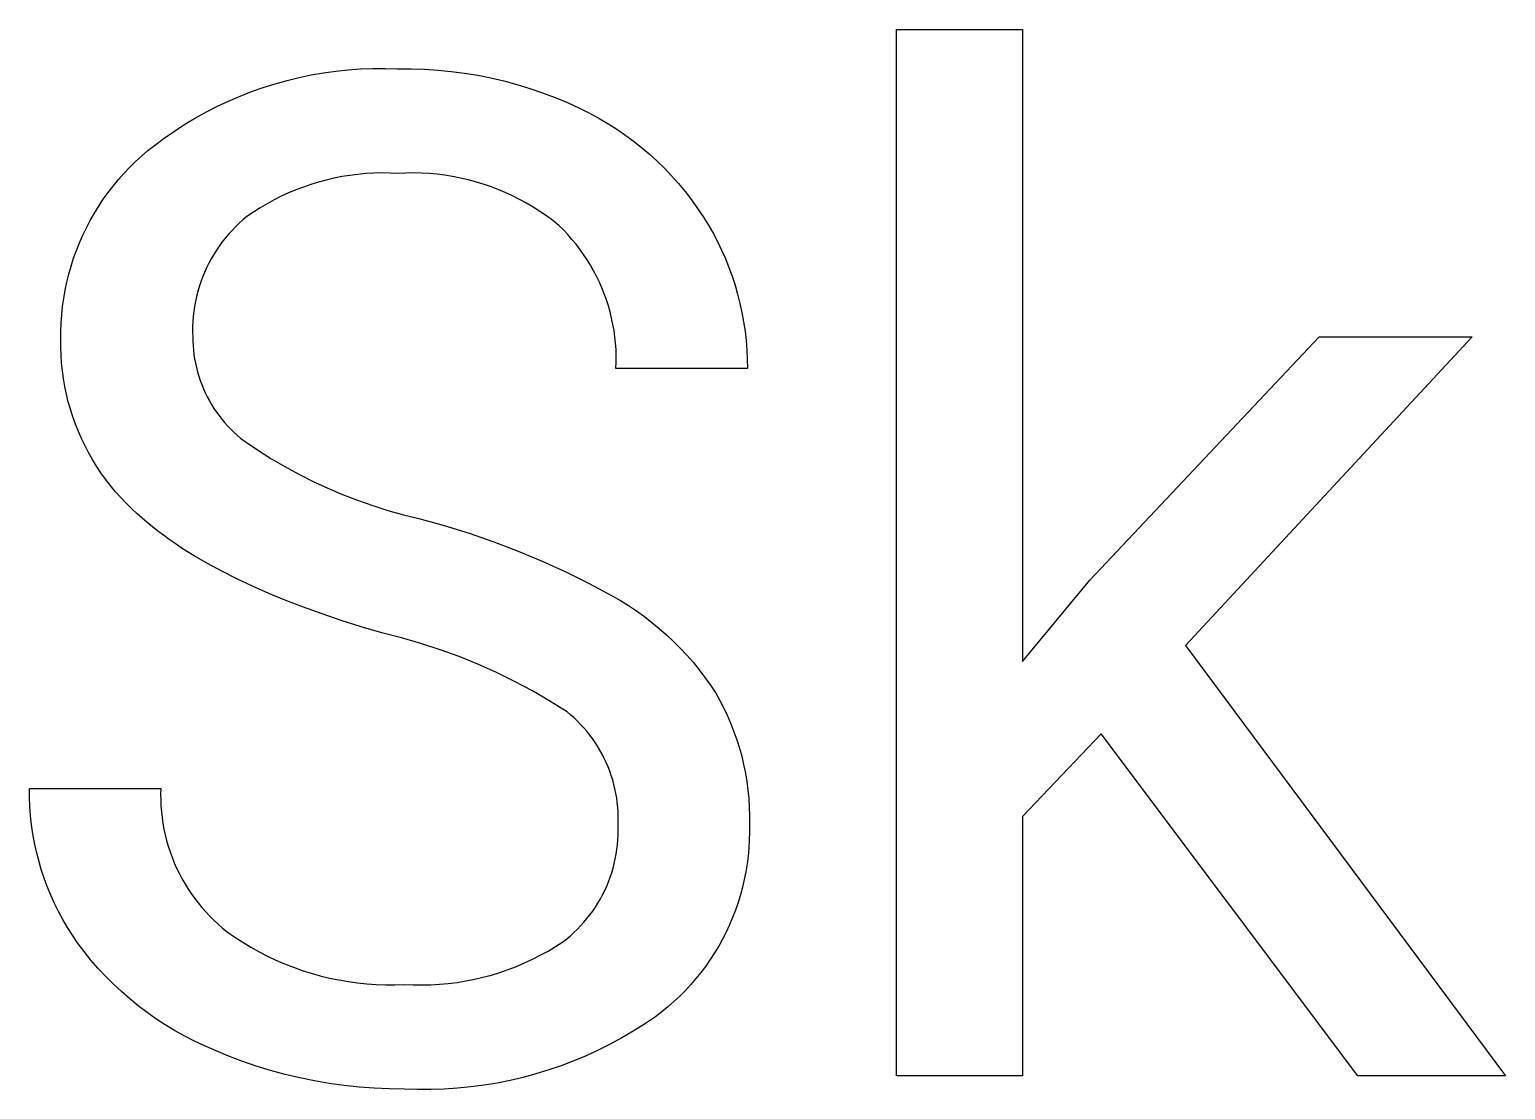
# Model space of a CAD drawing. Header units: millimetres. Extents: x -1576 to 3664, y -445 to 3215.
# Drawn here: x 2180 to 2230.4, y -215.8 to -179.6 of the extents above; entities that cross this region are included whole.
import ezdxf

# ---------------------------------------------------------------- set-up
doc = ezdxf.new("R2010")
doc.units = ezdxf.units.MM
doc.header["$MEASUREMENT"] = 0
doc.layers.add('Domyślny', color=7, linetype='Continuous', true_color=0x000000)

msp = doc.modelspace()

# ---------------------------------------------------------------- linework, layer by layer
at = {"layer": 'Domyślny'}
for p, q in [((2209.611, -215.38), (2209.611, -179.59)), ((2209.611, -179.59), (2213.913, -179.59)), ((2213.913, -179.59), (2213.913, -201.2)), ((2189.186, -181.231), (2189.601, -181.145)), ((2189.601, -181.145), (2190.019, -181.072)), ((2190.019, -181.072), (2190.439, -181.013)), ((2190.439, -181.013), (2190.86, -180.969)), ((2190.86, -180.969), (2191.283, -180.939)), ((2191.283, -180.939), (2191.707, -180.922)), ((2191.707, -180.922), (2192.131, -180.92)), ((2192.131, -180.92), (2192.555, -180.932)), ((2192.555, -180.932), (2193.014, -180.932)), ((2193.014, -180.932), (2193.472, -180.946)), ((2193.472, -180.946), (2193.93, -180.976)), ((2193.93, -180.976), (2194.387, -181.021)), ((2194.387, -181.021), (2194.841, -181.081)), ((2194.841, -181.081), (2195.294, -181.155)), ((2195.294, -181.155), (2195.744, -181.245)), ((2187.562, -181.714), (2187.961, -181.573)), ((2187.961, -181.573), (2188.366, -181.445)), ((2188.366, -181.445), (2188.774, -181.331)), ((2188.774, -181.331), (2189.186, -181.231)), ((2195.744, -181.245), (2196.191, -181.35)), ((2196.191, -181.35), (2196.634, -181.469)), ((2196.634, -181.469), (2197.072, -181.603)), ((2197.072, -181.603), (2197.506, -181.751)), ((2186.393, -182.216), (2186.777, -182.036)), ((2186.777, -182.036), (2187.167, -181.868)), ((2187.167, -181.868), (2187.562, -181.714)), ((2197.506, -181.751), (2197.935, -181.914)), ((2197.935, -181.914), (2198.359, -182.091)), ((2198.359, -182.091), (2198.776, -182.281)), ((2185.281, -182.833), (2185.645, -182.615)), ((2185.645, -182.615), (2186.016, -182.409)), ((2186.016, -182.409), (2186.393, -182.216)), ((2198.776, -182.281), (2199.096, -182.44)), ((2199.096, -182.44), (2199.41, -182.609)), ((2199.41, -182.609), (2199.718, -182.789)), ((2184.577, -183.304), (2184.925, -183.062)), ((2184.925, -183.062), (2185.281, -182.833)), ((2199.718, -182.789), (2200.02, -182.98)), ((2200.02, -182.98), (2200.315, -183.182)), ((2184.016, -183.734), (2184.237, -183.557)), ((2184.237, -183.557), (2184.577, -183.304)), ((2200.315, -183.182), (2200.602, -183.393)), ((2200.602, -183.393), (2200.882, -183.614)), ((2200.882, -183.614), (2201.155, -183.845)), ((2183.391, -184.308), (2183.593, -184.11)), ((2183.593, -184.11), (2183.801, -183.918)), ((2183.801, -183.918), (2184.016, -183.734)), ((2201.155, -183.845), (2201.418, -184.086)), ((2201.418, -184.086), (2201.674, -184.335)), ((2183.009, -184.725), (2183.197, -184.513)), ((2183.197, -184.513), (2183.391, -184.308)), ((2190.381, -184.676), (2190.115, -184.738)), ((2190.649, -184.623), (2190.381, -184.676)), ((2190.919, -184.579), (2190.649, -184.623)), ((2191.19, -184.545), (2190.919, -184.579)), ((2191.462, -184.52), (2191.19, -184.545)), ((2191.735, -184.504), (2191.462, -184.52)), ((2192.008, -184.497), (2191.735, -184.504)), ((2192.282, -184.499), (2192.008, -184.497)), ((2192.555, -184.511), (2192.282, -184.499)), ((2192.824, -184.499), (2192.555, -184.511)), ((2193.094, -184.496), (2192.824, -184.499)), ((2193.363, -184.502), (2193.094, -184.496)), ((2193.632, -184.517), (2193.363, -184.502)), ((2193.901, -184.541), (2193.632, -184.517)), ((2194.168, -184.575), (2193.901, -184.541)), ((2194.435, -184.617), (2194.168, -184.575)), ((2194.699, -184.669), (2194.435, -184.617)), ((2194.962, -184.73), (2194.699, -184.669)), ((2201.674, -184.335), (2201.92, -184.593)), ((2201.92, -184.593), (2202.158, -184.86)), ((2182.492, -185.398), (2182.657, -185.168)), ((2182.657, -185.168), (2182.829, -184.944)), ((2182.829, -184.944), (2183.009, -184.725)), ((2188.823, -185.181), (2188.575, -185.295)), ((2189.075, -185.075), (2188.823, -185.181)), ((2189.331, -184.977), (2189.075, -185.075)), ((2189.589, -184.889), (2189.331, -184.977)), ((2189.851, -184.809), (2189.589, -184.889)), ((2190.115, -184.738), (2189.851, -184.809)), ((2195.222, -184.8), (2194.962, -184.73)), ((2195.48, -184.878), (2195.222, -184.8)), ((2195.735, -184.965), (2195.48, -184.878)), ((2195.987, -185.061), (2195.735, -184.965)), ((2196.236, -185.166), (2195.987, -185.061)), ((2196.481, -185.279), (2196.236, -185.166)), ((2202.158, -184.86), (2202.386, -185.134)), ((2202.386, -185.134), (2202.604, -185.417)), ((2182.187, -185.874), (2182.335, -185.634)), ((2182.335, -185.634), (2182.492, -185.398)), ((2187.855, -185.688), (2187.625, -185.835)), ((2188.091, -185.549), (2187.855, -185.688)), ((2188.331, -185.418), (2188.091, -185.549)), ((2188.575, -185.295), (2188.331, -185.418)), ((2196.721, -185.4), (2196.481, -185.279)), ((2196.958, -185.53), (2196.721, -185.4)), ((2197.19, -185.667), (2196.958, -185.53)), ((2197.417, -185.813), (2197.19, -185.667)), ((2202.604, -185.417), (2202.812, -185.707)), ((2181.916, -186.371), (2182.047, -186.12)), ((2182.047, -186.12), (2182.187, -185.874)), ((2187.267, -186.101), (2187.138, -186.216)), ((2187.4, -185.99), (2187.267, -186.101)), ((2187.625, -185.835), (2187.4, -185.99)), ((2197.639, -185.965), (2197.417, -185.813)), ((2197.856, -186.126), (2197.639, -185.965)), ((2198.067, -186.294), (2197.856, -186.126)), ((2202.812, -185.707), (2203.01, -186.004)), ((2203.01, -186.004), (2203.179, -186.278)), ((2181.679, -186.885), (2181.793, -186.626)), ((2181.793, -186.626), (2181.916, -186.371)), ((2186.775, -186.588), (2186.664, -186.72)), ((2186.892, -186.46), (2186.775, -186.588)), ((2187.013, -186.336), (2186.892, -186.46)), ((2187.138, -186.216), (2187.013, -186.336)), ((2198.222, -186.446), (2198.067, -186.294)), ((2198.372, -186.604), (2198.222, -186.446)), ((2198.516, -186.767), (2198.372, -186.604)), ((2203.179, -186.278), (2203.339, -186.557)), ((2203.339, -186.557), (2203.489, -186.842)), ((2181.478, -187.413), (2181.574, -187.147)), ((2181.574, -187.147), (2181.679, -186.885)), ((2186.357, -187.139), (2186.265, -187.285)), ((2186.454, -186.996), (2186.357, -187.139)), ((2186.557, -186.856), (2186.454, -186.996)), ((2186.664, -186.72), (2186.557, -186.856)), ((2198.655, -186.935), (2198.516, -186.767)), ((2198.787, -187.107), (2198.655, -186.935)), ((2198.914, -187.284), (2198.787, -187.107)), ((2203.489, -186.842), (2203.629, -187.132)), ((2203.629, -187.132), (2203.76, -187.427)), ((2181.314, -187.955), (2181.391, -187.683)), ((2181.391, -187.683), (2181.478, -187.413)), ((2186.096, -187.587), (2186.019, -187.743)), ((2186.177, -187.435), (2186.096, -187.587)), ((2186.265, -187.285), (2186.177, -187.435)), ((2199.034, -187.465), (2198.914, -187.284)), ((2199.149, -187.65), (2199.034, -187.465)), ((2199.256, -187.839), (2199.149, -187.65)), ((2203.76, -187.427), (2203.88, -187.725)), ((2181.246, -188.229), (2181.314, -187.955)), ((2185.882, -188.061), (2185.823, -188.223)), ((2185.948, -187.901), (2185.882, -188.061)), ((2186.019, -187.743), (2185.948, -187.901)), ((2199.357, -188.032), (2199.256, -187.839)), ((2199.452, -188.228), (2199.357, -188.032)), ((2203.88, -187.725), (2203.991, -188.028)), ((2203.991, -188.028), (2204.091, -188.334)), ((2181.138, -188.785), (2181.187, -188.506)), ((2181.187, -188.506), (2181.246, -188.229)), ((2185.677, -188.722), (2185.641, -188.891)), ((2185.72, -188.554), (2185.677, -188.722)), ((2185.768, -188.388), (2185.72, -188.554)), ((2185.823, -188.223), (2185.768, -188.388)), ((2199.539, -188.427), (2199.452, -188.228)), ((2199.62, -188.629), (2199.539, -188.427)), ((2199.694, -188.834), (2199.62, -188.629)), ((2204.091, -188.334), (2204.18, -188.643)), ((2204.18, -188.643), (2204.259, -188.956)), ((2181.069, -189.346), (2181.099, -189.065)), ((2181.099, -189.065), (2181.138, -188.785)), ((2185.61, -189.061), (2185.585, -189.233)), ((2185.641, -188.891), (2185.61, -189.061)), ((2199.76, -189.041), (2199.694, -188.834)), ((2199.819, -189.25), (2199.76, -189.041)), ((2204.259, -188.956), (2204.327, -189.27)), ((2181.039, -189.911), (2181.049, -189.629)), ((2181.049, -189.629), (2181.069, -189.346)), ((2185.553, -189.577), (2185.546, -189.75)), ((2185.566, -189.405), (2185.553, -189.577)), ((2185.585, -189.233), (2185.566, -189.405)), ((2199.871, -189.462), (2199.819, -189.25)), ((2199.916, -189.675), (2199.871, -189.462)), ((2199.953, -189.889), (2199.916, -189.675)), ((2204.327, -189.27), (2204.385, -189.587)), ((2204.385, -189.587), (2204.432, -189.906)), ((2181.039, -190.194), (2181.039, -189.911)), ((2181.039, -190.463), (2181.039, -190.194)), ((2185.546, -189.75), (2185.546, -189.923)), ((2185.546, -189.923), (2185.551, -190.096)), ((2185.551, -190.096), (2185.553, -190.249)), ((2199.983, -190.104), (2199.953, -189.889)), ((2200.006, -190.321), (2199.983, -190.104)), ((2204.432, -189.906), (2204.468, -190.226)), ((2204.468, -190.226), (2204.494, -190.547)), ((2216.216, -198.422), (2224.056, -190.103)), ((2229.291, -190.103), (2219.495, -200.662)), ((2224.056, -190.103), (2229.291, -190.103)), ((2181.048, -190.731), (2181.039, -190.463)), ((2181.066, -190.999), (2181.048, -190.731)), ((2185.553, -190.249), (2185.56, -190.401)), ((2185.56, -190.401), (2185.573, -190.553)), ((2185.573, -190.553), (2185.59, -190.704)), ((2185.59, -190.704), (2185.613, -190.855)), ((2200.021, -190.538), (2200.006, -190.321)), ((2200.028, -190.755), (2200.021, -190.538)), ((2204.494, -190.547), (2204.508, -190.868)), ((2181.094, -191.266), (2181.066, -190.999)), ((2185.613, -190.855), (2185.641, -191.005)), ((2185.641, -191.005), (2185.674, -191.154)), ((2185.674, -191.154), (2185.713, -191.301)), ((2200.02, -191.19), (2200.028, -190.973)), ((2204.511, -191.19), (2200.02, -191.19)), ((2200.028, -190.973), (2200.028, -190.755)), ((2204.508, -190.868), (2204.511, -191.19)), ((2181.131, -191.532), (2181.094, -191.266)), ((2181.177, -191.797), (2181.131, -191.532)), ((2185.713, -191.301), (2185.756, -191.447)), ((2185.756, -191.447), (2185.804, -191.592)), ((2185.804, -191.592), (2185.857, -191.735)), ((2185.857, -191.735), (2185.915, -191.876)), ((2181.232, -192.06), (2181.177, -191.797)), ((2181.296, -192.32), (2181.232, -192.06)), ((2185.915, -191.876), (2185.978, -192.015)), ((2185.978, -192.015), (2186.045, -192.151)), ((2186.045, -192.151), (2186.117, -192.286)), ((2181.369, -192.579), (2181.296, -192.32)), ((2181.451, -192.835), (2181.369, -192.579)), ((2186.117, -192.286), (2186.194, -192.418)), ((2186.194, -192.418), (2186.275, -192.547)), ((2186.275, -192.547), (2186.36, -192.673)), ((2186.36, -192.673), (2186.45, -192.796)), ((2181.542, -193.087), (2181.451, -192.835)), ((2181.642, -193.337), (2181.542, -193.087)), ((2186.45, -192.796), (2186.544, -192.916)), ((2186.544, -192.916), (2186.641, -193.033)), ((2186.641, -193.033), (2186.743, -193.146)), ((2186.743, -193.146), (2186.849, -193.256)), ((2186.849, -193.256), (2186.958, -193.363)), ((2181.749, -193.583), (2181.642, -193.337)), ((2181.866, -193.825), (2181.749, -193.583)), ((2186.958, -193.363), (2187.071, -193.465)), ((2187.071, -193.465), (2187.187, -193.563)), ((2187.187, -193.563), (2187.307, -193.658)), ((2187.307, -193.658), (2187.761, -193.965)), ((2181.99, -194.063), (2181.866, -193.825)), ((2182.123, -194.296), (2181.99, -194.063)), ((2187.761, -193.965), (2188.225, -194.258)), ((2188.225, -194.258), (2188.699, -194.536)), ((2182.264, -194.525), (2182.123, -194.296)), ((2182.412, -194.748), (2182.264, -194.525)), ((2182.569, -194.967), (2182.412, -194.748)), ((2188.699, -194.536), (2189.18, -194.799)), ((2182.732, -195.18), (2182.569, -194.967)), ((2182.903, -195.387), (2182.732, -195.18)), ((2189.18, -194.799), (2189.67, -195.046)), ((2189.67, -195.046), (2190.168, -195.277)), ((2190.168, -195.277), (2190.673, -195.492)), ((2183.081, -195.588), (2182.903, -195.387)), ((2183.266, -195.783), (2183.081, -195.588)), ((2183.457, -195.972), (2183.266, -195.783)), ((2190.673, -195.492), (2191.184, -195.691)), ((2191.184, -195.691), (2191.702, -195.873)), ((2183.655, -196.153), (2183.457, -195.972)), ((2183.821, -196.304), (2183.655, -196.153)), ((2191.702, -195.873), (2192.225, -196.039)), ((2192.225, -196.039), (2192.753, -196.188)), ((2192.753, -196.188), (2193.285, -196.319)), ((2183.994, -196.452), (2183.821, -196.304)), ((2184.173, -196.6), (2183.994, -196.452)), ((2184.358, -196.745), (2184.173, -196.6)), ((2184.549, -196.89), (2184.358, -196.745)), ((2193.285, -196.319), (2194.145, -196.557)), ((2194.145, -196.557), (2194.996, -196.821)), ((2184.746, -197.032), (2184.549, -196.89)), ((2184.949, -197.174), (2184.746, -197.032)), ((2185.158, -197.314), (2184.949, -197.174)), ((2194.996, -196.821), (2195.839, -197.112)), ((2195.839, -197.112), (2196.672, -197.429)), ((2185.374, -197.452), (2185.158, -197.314)), ((2185.595, -197.589), (2185.374, -197.452)), ((2186.057, -197.858), (2185.595, -197.589)), ((2196.672, -197.429), (2197.495, -197.772)), ((2197.495, -197.772), (2198.306, -198.141)), ((2186.543, -198.121), (2186.057, -197.858)), ((2187.053, -198.379), (2186.543, -198.121)), ((2198.306, -198.141), (2199.106, -198.535)), ((2187.588, -198.63), (2187.053, -198.379)), ((2188.147, -198.876), (2187.588, -198.63)), ((2199.106, -198.535), (2199.893, -198.955)), ((2213.913, -201.2), (2216.216, -198.422)), ((2188.731, -199.116), (2188.147, -198.876)), ((2189.339, -199.349), (2188.731, -199.116)), ((2199.893, -198.955), (2200.176, -199.119)), ((2200.176, -199.119), (2200.453, -199.293)), ((2200.453, -199.293), (2200.724, -199.476)), ((2189.972, -199.577), (2189.339, -199.349)), ((2190.629, -199.799), (2189.972, -199.577)), ((2191.311, -200.015), (2190.629, -199.799)), ((2200.724, -199.476), (2200.99, -199.667)), ((2200.99, -199.667), (2201.249, -199.867)), ((2192.017, -200.225), (2191.311, -200.015)), ((2192.687, -200.394), (2192.017, -200.225)), ((2201.249, -199.867), (2201.501, -200.075)), ((2201.501, -200.075), (2201.747, -200.292)), ((2201.747, -200.292), (2201.985, -200.516)), ((2193.352, -200.586), (2192.687, -200.394)), ((2194.009, -200.802), (2193.352, -200.586)), ((2194.659, -201.04), (2194.009, -200.802)), ((2201.985, -200.516), (2202.215, -200.748)), ((2202.215, -200.748), (2202.438, -200.988)), ((2219.495, -200.662), (2230.431, -215.38)), ((2195.299, -201.301), (2194.659, -201.04)), ((2195.931, -201.583), (2195.299, -201.301)), ((2202.438, -200.988), (2202.653, -201.234)), ((2202.653, -201.234), (2202.86, -201.488)), ((2196.552, -201.888), (2195.931, -201.583)), ((2202.86, -201.488), (2203.059, -201.748)), ((2203.059, -201.748), (2203.249, -202.015)), ((2197.162, -202.214), (2196.552, -201.888)), ((2197.76, -202.561), (2197.162, -202.214)), ((2203.249, -202.015), (2203.43, -202.287)), ((2203.43, -202.287), (2203.573, -202.543)), ((2198.346, -202.929), (2197.76, -202.561)), ((2203.573, -202.543), (2203.707, -202.803)), ((2203.707, -202.803), (2203.832, -203.068)), ((2198.468, -203.029), (2198.346, -202.929)), ((2198.586, -203.134), (2198.468, -203.029)), ((2198.701, -203.243), (2198.586, -203.134)), ((2198.812, -203.356), (2198.701, -203.243)), ((2198.919, -203.472), (2198.812, -203.356)), ((2203.832, -203.068), (2203.948, -203.338)), ((2203.948, -203.338), (2204.054, -203.611)), ((2199.022, -203.592), (2198.919, -203.472)), ((2199.12, -203.716), (2199.022, -203.592)), ((2199.215, -203.842), (2199.12, -203.716)), ((2199.305, -203.972), (2199.215, -203.842)), ((2204.054, -203.611), (2204.152, -203.887)), ((2216.611, -203.675), (2213.913, -206.502)), ((2225.381, -215.38), (2216.611, -203.675)), ((2199.391, -204.105), (2199.305, -203.972)), ((2199.473, -204.241), (2199.391, -204.105)), ((2199.549, -204.379), (2199.473, -204.241)), ((2204.152, -203.887), (2204.239, -204.167)), ((2204.239, -204.167), (2204.317, -204.449)), ((2199.621, -204.52), (2199.549, -204.379)), ((2199.688, -204.663), (2199.621, -204.52)), ((2199.75, -204.808), (2199.688, -204.663)), ((2199.808, -204.956), (2199.75, -204.808)), ((2204.317, -204.449), (2204.385, -204.734)), ((2204.385, -204.734), (2204.443, -205.022)), ((2199.86, -205.105), (2199.808, -204.956)), ((2199.907, -205.256), (2199.86, -205.105)), ((2199.949, -205.408), (2199.907, -205.256)), ((2204.443, -205.022), (2204.491, -205.311)), ((2204.491, -205.311), (2204.529, -205.601)), ((2179.97, -205.857), (2179.969, -205.545)), ((2179.969, -205.545), (2184.457, -205.545)), ((2179.983, -206.169), (2179.97, -205.857)), ((2184.457, -205.545), (2184.452, -205.745)), ((2184.452, -205.745), (2184.454, -205.945)), ((2199.986, -205.562), (2199.949, -205.408)), ((2200.018, -205.717), (2199.986, -205.562)), ((2200.044, -205.873), (2200.018, -205.717)), ((2200.065, -206.029), (2200.044, -205.873)), ((2204.529, -205.601), (2204.557, -205.893)), ((2180.006, -206.48), (2179.983, -206.169)), ((2184.454, -205.945), (2184.463, -206.145)), ((2184.463, -206.145), (2184.479, -206.345)), ((2184.479, -206.345), (2184.501, -206.544)), ((2200.081, -206.187), (2200.065, -206.029)), ((2200.091, -206.344), (2200.081, -206.187)), ((2200.096, -206.502), (2200.091, -206.344)), ((2204.557, -205.893), (2204.575, -206.185)), ((2204.575, -206.185), (2204.583, -206.478)), ((2180.04, -206.791), (2180.006, -206.48)), ((2180.085, -207.1), (2180.04, -206.791)), ((2184.501, -206.544), (2184.53, -206.742)), ((2184.53, -206.742), (2184.566, -206.94)), ((2200.09, -206.819), (2200.096, -206.661)), ((2200.094, -206.982), (2200.09, -206.819)), ((2200.096, -206.661), (2200.096, -206.502)), ((2204.583, -206.478), (2204.581, -206.771)), ((2204.581, -206.771), (2204.584, -207.043)), ((2213.913, -206.502), (2213.913, -215.38)), ((2180.14, -207.407), (2180.085, -207.1)), ((2184.566, -206.94), (2184.608, -207.135)), ((2184.608, -207.135), (2184.657, -207.33)), ((2184.657, -207.33), (2184.713, -207.522)), ((2200.07, -207.471), (2200.084, -207.308)), ((2200.084, -207.308), (2200.091, -207.145)), ((2200.091, -207.145), (2200.094, -206.982)), ((2204.578, -207.315), (2204.563, -207.587)), ((2204.584, -207.043), (2204.578, -207.315)), ((2180.206, -207.712), (2180.14, -207.407)), ((2180.283, -208.015), (2180.206, -207.712)), ((2184.713, -207.522), (2184.775, -207.713)), ((2184.775, -207.713), (2184.844, -207.901)), ((2184.844, -207.901), (2184.918, -208.087)), ((2199.997, -207.955), (2200.027, -207.794)), ((2200.027, -207.794), (2200.051, -207.633)), ((2200.051, -207.633), (2200.07, -207.471)), ((2204.538, -207.858), (2204.503, -208.127)), ((2204.563, -207.587), (2204.538, -207.858)), ((2180.371, -208.315), (2180.283, -208.015)), ((2180.468, -208.611), (2180.371, -208.315)), ((2184.918, -208.087), (2184.999, -208.27)), ((2184.999, -208.27), (2185.087, -208.45)), ((2199.874, -208.428), (2199.92, -208.272)), ((2199.92, -208.272), (2199.961, -208.114)), ((2199.961, -208.114), (2199.997, -207.955)), ((2204.46, -208.396), (2204.407, -208.663)), ((2204.503, -208.127), (2204.46, -208.396)), ((2180.576, -208.905), (2180.468, -208.611)), ((2180.695, -209.194), (2180.576, -208.905)), ((2185.087, -208.45), (2185.18, -208.628)), ((2185.18, -208.628), (2185.279, -208.802)), ((2185.279, -208.802), (2185.384, -208.972)), ((2199.635, -209.036), (2199.703, -208.887)), ((2199.703, -208.887), (2199.765, -208.736)), ((2199.765, -208.736), (2199.822, -208.583)), ((2199.822, -208.583), (2199.874, -208.428)), ((2204.407, -208.663), (2204.345, -208.928)), ((2180.823, -209.478), (2180.695, -209.194)), ((2185.384, -208.972), (2185.495, -209.139)), ((2185.495, -209.139), (2185.611, -209.303)), ((2185.611, -209.303), (2185.733, -209.462)), ((2199.403, -209.466), (2199.485, -209.325)), ((2199.485, -209.325), (2199.563, -209.182)), ((2199.563, -209.182), (2199.635, -209.036)), ((2204.274, -209.19), (2204.194, -209.45)), ((2204.345, -208.928), (2204.274, -209.19)), ((2180.961, -209.758), (2180.823, -209.478)), ((2181.109, -210.034), (2180.961, -209.758)), ((2185.733, -209.462), (2185.86, -209.617)), ((2185.86, -209.617), (2185.992, -209.767)), ((2185.992, -209.767), (2186.129, -209.913)), ((2186.129, -209.913), (2186.271, -210.054)), ((2199.027, -209.999), (2199.128, -209.871)), ((2199.128, -209.871), (2199.224, -209.739)), ((2199.224, -209.739), (2199.316, -209.604)), ((2199.316, -209.604), (2199.403, -209.466)), ((2204.105, -209.707), (2204.007, -209.961)), ((2204.194, -209.45), (2204.105, -209.707)), ((2181.266, -210.303), (2181.109, -210.034)), ((2181.433, -210.567), (2181.266, -210.303)), ((2186.271, -210.054), (2186.418, -210.191)), ((2186.418, -210.191), (2186.569, -210.322)), ((2186.569, -210.322), (2186.725, -210.448)), ((2198.581, -210.476), (2198.699, -210.363)), ((2198.699, -210.363), (2198.812, -210.245)), ((2198.812, -210.245), (2198.922, -210.124)), ((2198.922, -210.124), (2199.027, -209.999)), ((2203.901, -210.211), (2203.786, -210.458)), ((2204.007, -209.961), (2203.901, -210.211)), ((2181.608, -210.826), (2181.433, -210.567)), ((2181.835, -211.125), (2181.608, -210.826)), ((2186.725, -210.448), (2186.989, -210.633)), ((2186.989, -210.633), (2187.259, -210.809)), ((2187.259, -210.809), (2187.535, -210.976)), ((2197.954, -210.954), (2198.206, -210.791)), ((2198.206, -210.791), (2198.335, -210.69)), ((2198.335, -210.69), (2198.46, -210.585)), ((2198.46, -210.585), (2198.581, -210.476)), ((2203.663, -210.7), (2203.531, -210.938)), ((2203.786, -210.458), (2203.663, -210.7)), ((2182.071, -211.416), (2181.835, -211.125)), ((2182.318, -211.7), (2182.071, -211.416)), ((2187.535, -210.976), (2187.816, -211.133)), ((2187.816, -211.133), (2188.102, -211.281)), ((2188.102, -211.281), (2188.394, -211.419)), ((2188.394, -211.419), (2188.69, -211.546)), ((2196.891, -211.517), (2197.164, -211.39)), ((2197.164, -211.39), (2197.432, -211.254)), ((2197.432, -211.254), (2197.696, -211.108)), ((2197.696, -211.108), (2197.954, -210.954)), ((2203.243, -211.4), (2203.088, -211.623)), ((2203.391, -211.171), (2203.243, -211.4)), ((2203.531, -210.938), (2203.391, -211.171)), ((2182.574, -211.974), (2182.318, -211.7)), ((2188.69, -211.546), (2188.99, -211.664)), ((2188.99, -211.664), (2189.293, -211.772)), ((2189.293, -211.772), (2189.601, -211.868)), ((2189.601, -211.868), (2189.911, -211.955)), ((2195.471, -212.006), (2195.761, -211.928)), ((2195.761, -211.928), (2196.049, -211.84)), ((2196.049, -211.84), (2196.333, -211.742)), ((2196.333, -211.742), (2196.614, -211.634)), ((2196.614, -211.634), (2196.891, -211.517)), ((2202.925, -211.84), (2202.754, -212.052)), ((2203.088, -211.623), (2202.925, -211.84)), ((2182.839, -212.24), (2182.574, -211.974)), ((2183.113, -212.496), (2182.839, -212.24)), ((2189.911, -211.955), (2190.224, -212.031)), ((2190.224, -212.031), (2190.54, -212.096)), ((2190.54, -212.096), (2190.858, -212.15)), ((2190.858, -212.15), (2191.177, -212.194)), ((2191.177, -212.194), (2191.498, -212.227)), ((2191.498, -212.227), (2191.819, -212.249)), ((2191.819, -212.249), (2192.141, -212.259)), ((2192.141, -212.259), (2192.463, -212.259)), ((2192.463, -212.259), (2192.786, -212.248)), ((2192.786, -212.248), (2193.086, -212.263)), ((2193.086, -212.263), (2193.387, -212.267)), ((2193.387, -212.267), (2193.687, -212.26)), ((2193.687, -212.26), (2193.988, -212.244)), ((2193.988, -212.244), (2194.287, -212.217)), ((2194.287, -212.217), (2194.586, -212.179)), ((2194.586, -212.179), (2194.883, -212.132)), ((2194.883, -212.132), (2195.178, -212.074)), ((2195.178, -212.074), (2195.471, -212.006)), ((2202.576, -212.258), (2202.392, -212.458)), ((2202.754, -212.052), (2202.576, -212.258)), ((2183.396, -212.743), (2183.113, -212.496)), ((2183.687, -212.98), (2183.396, -212.743)), ((2202.002, -212.837), (2201.798, -213.017)), ((2202.2, -212.651), (2202.002, -212.837)), ((2202.392, -212.458), (2202.2, -212.651)), ((2183.987, -213.207), (2183.687, -212.98)), ((2184.293, -213.423), (2183.987, -213.207)), ((2184.607, -213.629), (2184.293, -213.423)), ((2201.371, -213.354), (2200.995, -213.61)), ((2201.587, -213.189), (2201.371, -213.354)), ((2201.798, -213.017), (2201.587, -213.189)), ((2184.928, -213.824), (2184.607, -213.629)), ((2185.255, -214.008), (2184.928, -213.824)), ((2200.61, -213.852), (2200.217, -214.082)), ((2200.995, -213.61), (2200.61, -213.852)), ((2185.589, -214.18), (2185.255, -214.008)), ((2185.928, -214.341), (2185.589, -214.18)), ((2186.272, -214.49), (2185.928, -214.341)), ((2199.817, -214.299), (2199.41, -214.502)), ((2200.217, -214.082), (2199.817, -214.299)), ((2186.748, -214.689), (2186.272, -214.49)), ((2187.229, -214.873), (2186.748, -214.689)), ((2187.716, -215.041), (2187.229, -214.873)), ((2198.576, -214.867), (2198.151, -215.029)), ((2198.996, -214.692), (2198.576, -214.867)), ((2199.41, -214.502), (2198.996, -214.692)), ((2188.209, -215.193), (2187.716, -215.041)), ((2188.705, -215.329), (2188.209, -215.193)), ((2189.207, -215.448), (2188.705, -215.329)), ((2189.711, -215.552), (2189.207, -215.448)), ((2196.846, -215.428), (2196.403, -215.532)), ((2197.285, -215.31), (2196.846, -215.428)), ((2197.721, -215.177), (2197.285, -215.31)), ((2198.151, -215.029), (2197.721, -215.177)), ((2213.913, -215.38), (2209.611, -215.38)), ((2230.431, -215.38), (2225.381, -215.38)), ((2190.219, -215.639), (2189.711, -215.552)), ((2190.729, -215.71), (2190.219, -215.639)), ((2191.242, -215.764), (2190.729, -215.71)), ((2191.756, -215.802), (2191.242, -215.764)), ((2192.27, -215.823), (2191.756, -215.802)), ((2192.786, -215.827), (2192.27, -215.823)), ((2193.24, -215.843), (2192.786, -215.827)), ((2193.695, -215.844), (2193.24, -215.843)), ((2194.15, -215.829), (2193.695, -215.844)), ((2194.604, -215.8), (2194.15, -215.829)), ((2195.057, -215.756), (2194.604, -215.8)), ((2195.508, -215.696), (2195.057, -215.756)), ((2195.957, -215.622), (2195.508, -215.696)), ((2196.403, -215.532), (2195.957, -215.622))]:
    msp.add_line(p, q, dxfattribs=at)

doc.saveas('drawing.dxf')
